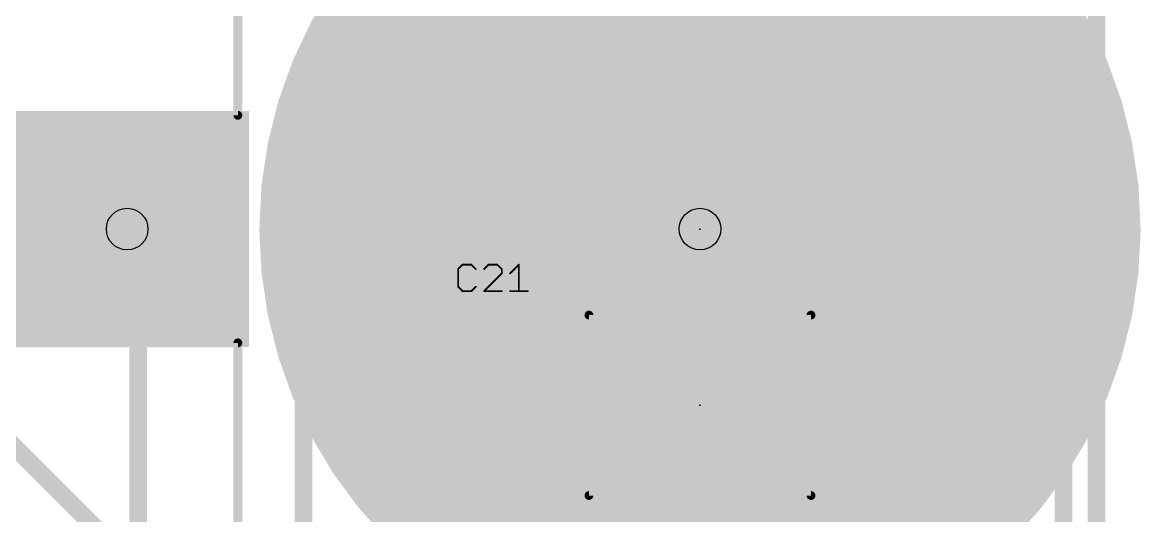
# Model space of a CAD drawing. Extents: x 2.04 to 4.26, y 0.99 to 3.41.
# Drawn here: x 3.141 to 3.775, y 2.712 to 2.992 of the extents above; entities that cross this region are included whole.
import ezdxf

# ---------------------------------------------------------------- set-up
doc = ezdxf.new("R2010")
doc.units = 0
for name, color, linetype in [('1', 14, 'CONTINUOUS'), ('15', 14, 'CONTINUOUS'), ('16', 174, 'CONTINUOUS'), ('18', 94, 'CONTINUOUS'), ('19', 54, 'CONTINUOUS'), ('21', 251, 'CONTINUOUS'), ('22', 251, 'CONTINUOUS'), ('23', 178, 'CONTINUOUS'), ('24', 178, 'CONTINUOUS'), ('25', 251, 'CONTINUOUS'), ('29', 251, 'CONTINUOUS'), ('30', 251, 'CONTINUOUS'), ('44', 251, 'CONTINUOUS'), ('51', 251, 'CONTINUOUS')]:
    doc.layers.add(name, color=color, linetype=linetype)

# ---------------------------------------------------------------- blocks, each defined once
blk = doc.blocks.new('RECT')
blk.add_solid([(-0.5, -0.5), (0.5, -0.5), (-0.5, 0.5), (0.5, 0.5)])
blk = doc.blocks.new('ROUNDV')
at = {"const_width": 0.5}
blk.add_lwpolyline([(0, -0.25, 1), (0, 0.25, 1), (0, -0.25)], format="xyb", dxfattribs=at)

msp = doc.modelspace()

# ---------------------------------------------------------------- linework, layer by layer
at = {"layer": '1'}
for points, const_width in [([(3.75, 3.175), (3.75, 2.25)], 0.01), ([(3.73125, 3.11875), (3.73125, 2.28125)], 0.01), ([(3.202165, 2.875), (3.2, 2.875)], 0.01), ([(3.20625, 2.870915), (3.202165, 2.875)], 0.01), ([(3.20625, 2.870915), (3.20625, 2.25)], 0.01), ([(3.5, 2.85), (3.3, 2.85)], 0.01), ([(3.3, 2.85), (3.3, 2.525)], 0.01), ([(3.5, 2.725), (3.5, 2.85)], 0.01), ([(3.55, 2.65), (3.55, 2.825)], 0.01), ([(3.55, 2.825), (3.65, 2.825)], 0.01), ([(3.65, 2.825), (3.65, 2.525)], 0.01), ([(3.587992, 2.775), (3.6, 2.775)], 0.056), ([(3.375, 2.425), (3.375, 2.725)], 0.01), ([(3.375, 2.725), (3.5, 2.725)], 0.01)]:
    msp.add_lwpolyline(points, dxfattribs=dict(at, const_width=const_width))
for points, const_width in [([(3.2, 2.8775, 1), (3.2, 2.8725)], 0.005), ([(3.203933, 2.876768, 1), (3.200398, 2.873232)], 0.005), ([(3.202165, 2.8725, 1), (3.202165, 2.8775)], 0.005), ([(3.20875, 2.870915, 1), (3.20375, 2.870915)], 0.005), ([(3.204482, 2.869148, 1), (3.208018, 2.872683)], 0.005), ([(3.3, 2.8525, 1), (3.3, 2.8475)], 0.005), ([(3.3025, 2.85, 1), (3.2975, 2.85)], 0.005), ([(3.5025, 2.85, 1), (3.4975, 2.85)], 0.005), ([(3.5, 2.8475, 1), (3.5, 2.8525)], 0.005), ([(3.5525, 2.825, 1), (3.5475, 2.825)], 0.005), ([(3.55, 2.8275, 1), (3.55, 2.8225)], 0.005), ([(3.6525, 2.825, 1), (3.6475, 2.825)], 0.005), ([(3.65, 2.8225, 1), (3.65, 2.8275)], 0.005), ([(3.587992, 2.789, 1), (3.587992, 2.761)], 0.028), ([(3.6, 2.761, 1), (3.6, 2.789)], 0.028), ([(3.3775, 2.725, 1), (3.3725, 2.725)], 0.005), ([(3.375, 2.7275, 1), (3.375, 2.7225)], 0.005), ([(3.5, 2.7225, 1), (3.5, 2.7275)], 0.005), ([(3.4975, 2.725, 1), (3.5025, 2.725)], 0.005)]:
    msp.add_lwpolyline(points, format="xyb", dxfattribs=dict(at, const_width=const_width))
at = {"layer": '15', "const_width": 0.056}
msp.add_lwpolyline([(3.625, 3.05), (3.625, 2.675)], dxfattribs=at)
at = {"layer": '16', "const_width": 0.01}
msp.add_lwpolyline([(3.0875, 2.8), (3.2, 2.6875)], dxfattribs=at)
at = {"layer": '19'}
msp.add_line((3.202165, 2.875), (3.202165, 2.875), dxfattribs=at)
at = {"layer": '21', "const_width": 0.008}
for points in [[(3.587992, 2.826181), (3.462008, 2.826181)], [(3.587992, 2.723819), (3.462008, 2.723819)]]:
    msp.add_lwpolyline(points, dxfattribs=at)
at = {"layer": '21', "const_width": 0.004}
for points in [[(3.462008, 2.828181, 1), (3.462008, 2.824181)], [(3.587992, 2.824181, 1), (3.587992, 2.828181)], [(3.462008, 2.725819, 1), (3.462008, 2.721819)], [(3.587992, 2.721819, 1), (3.587992, 2.725819)]]:
    msp.add_lwpolyline(points, format="xyb", dxfattribs=at)
at = {"layer": '22', "const_width": 0.005}
for points in [[(3.262795, 2.939567), (3.262795, 3.019567)], [(3.137598, 2.939567), (3.262795, 2.939567)], [(3.262795, 2.810433), (3.137598, 2.810433)], [(3.262795, 2.61311), (3.262795, 2.810433)]]:
    msp.add_lwpolyline(points, dxfattribs=at)
at = {"layer": '22'}
for points, const_width in [([(3.261545, 2.939567, 1), (3.264045, 2.939567)], 0.0025), ([(3.262795, 2.938317, 1), (3.262795, 2.940817)], 0.0025), ([(3.200039, 2.838945, 1), (3.200039, 2.911055, 1), (3.200039, 2.838945)], 0.005), ([(3.264045, 2.810433, 1), (3.261545, 2.810433)], 0.0025), ([(3.262795, 2.809183, 1), (3.262795, 2.811683)], 0.0025)]:
    msp.add_lwpolyline(points, format="xyb", dxfattribs=dict(at, const_width=const_width))
at = {"layer": '23'}
msp.add_point((3.525, 2.775), dxfattribs=at)
at = {"layer": '24'}
msp.add_point((3.525, 2.875), dxfattribs=at)
at = {"layer": '25', "const_width": 0.001}
for points in [[(3.3903, 2.854828), (3.387798, 2.852326)], [(3.395305, 2.854828), (3.3903, 2.854828)], [(3.397807, 2.852326), (3.395305, 2.854828)], [(3.405033, 2.854828), (3.402531, 2.852326)], [(3.410037, 2.854828), (3.405033, 2.854828)], [(3.412539, 2.852326), (3.410037, 2.854828)], [(3.417263, 2.849823), (3.422268, 2.854828)], [(3.422268, 2.854828), (3.422268, 2.839815)], [(3.387798, 2.852326), (3.387798, 2.842317)], [(3.402531, 2.839815), (3.412539, 2.849823)], [(3.412539, 2.849823), (3.412539, 2.852326)], [(3.387798, 2.842317), (3.3903, 2.839815)], [(3.395305, 2.839815), (3.397807, 2.842317)], [(3.3903, 2.839815), (3.395305, 2.839815)], [(3.412539, 2.839815), (3.402531, 2.839815)], [(3.417263, 2.839815), (3.427272, 2.839815)]]:
    msp.add_lwpolyline(points, dxfattribs=at)
at = {"layer": '25', "const_width": 0.0005}
for points in [[(3.3903, 2.855078, 1), (3.3903, 2.854578)], [(3.390477, 2.854651, 1), (3.390124, 2.855005)], [(3.395482, 2.855005, 1), (3.395128, 2.854651)], [(3.395305, 2.854578, 1), (3.395305, 2.855078)], [(3.405033, 2.855078, 1), (3.405033, 2.854578)], [(3.40521, 2.854651, 1), (3.404856, 2.855005)], [(3.410214, 2.855005, 1), (3.40986, 2.854651)], [(3.410037, 2.854578, 1), (3.410037, 2.855078)], [(3.422518, 2.854828, 1), (3.422018, 2.854828)], [(3.422444, 2.854651, 1), (3.422091, 2.855005)], [(3.388048, 2.852326, 1), (3.387548, 2.852326)], [(3.387622, 2.852502, 1), (3.387975, 2.852149)], [(3.39763, 2.852149, 1), (3.397984, 2.852502)], [(3.402354, 2.852502, 1), (3.402708, 2.852149)], [(3.412789, 2.852326, 1), (3.412289, 2.852326)], [(3.412289, 2.849823, 1), (3.412789, 2.849823)], [(3.412363, 2.852149, 1), (3.412716, 2.852502)], [(3.412716, 2.849647, 1), (3.412363, 2.85)], [(3.417087, 2.85, 1), (3.41744, 2.849647)], [(3.387548, 2.842317, 1), (3.388048, 2.842317)], [(3.387975, 2.842494, 1), (3.387622, 2.84214)], [(3.397984, 2.84214, 1), (3.39763, 2.842494)], [(3.3903, 2.840065, 1), (3.3903, 2.839565)], [(3.390124, 2.839638, 1), (3.390477, 2.839992)], [(3.395128, 2.839992, 1), (3.395482, 2.839638)], [(3.395305, 2.839565, 1), (3.395305, 2.840065)], [(3.402531, 2.840065, 1), (3.402531, 2.839565)], [(3.402354, 2.839992, 1), (3.402708, 2.839638)], [(3.412539, 2.839565, 1), (3.412539, 2.840065)], [(3.417263, 2.840065, 1), (3.417263, 2.839565)], [(3.422018, 2.839815, 1), (3.422518, 2.839815)], [(3.427272, 2.839565, 1), (3.427272, 2.840065)]]:
    msp.add_lwpolyline(points, format="xyb", dxfattribs=at)
at = {"layer": '30', "const_width": 0.25}
msp.add_lwpolyline([(3.525, 2.75, 1), (3.525, 3, 1), (3.525, 2.75)], format="xyb", dxfattribs=at)
at = {"layer": '44'}
for centre in [(3.2, 2.875), (3.525, 2.875)]:
    msp.add_circle(centre, 0.011811, dxfattribs=at)
at = {"layer": '51', "const_width": 0.005}
for points in [[(3.462008, 2.723819), (3.462008, 2.826181)], [(3.462008, 2.826181), (3.587992, 2.826181)], [(3.587992, 2.826181), (3.587992, 2.723819)], [(3.587992, 2.723819), (3.462008, 2.723819)]]:
    msp.add_lwpolyline(points, dxfattribs=at)
at = {"layer": '51', "const_width": 0.0025}
for points in [[(3.463258, 2.826181, 1), (3.460758, 2.826181)], [(3.462008, 2.827431, 1), (3.462008, 2.824931)], [(3.589242, 2.826181, 1), (3.586742, 2.826181)], [(3.587992, 2.824931, 1), (3.587992, 2.827431)], [(3.462008, 2.725069, 1), (3.462008, 2.722569)], [(3.460758, 2.723819, 1), (3.463258, 2.723819)], [(3.586742, 2.723819, 1), (3.589242, 2.723819)], [(3.587992, 2.722569, 1), (3.587992, 2.725069)]]:
    msp.add_lwpolyline(points, format="xyb", dxfattribs=at)

# ---------------------------------------------------------------- block references
at = {"layer": '1', "xscale": 0.047244, "yscale": 0.07874, "rotation": 180}
for p in [(3.462008, 2.775), (3.587992, 2.775)]:
    msp.add_blockref('RECT', p, dxfattribs=at)
at = {"layer": '16'}
for p, xscale, yscale in [((3.525, 2.875), 0.153543, 0.153543), ((3.202165, 2.875), 0.125984, 0.125984)]:
    msp.add_blockref('RECT', p, dxfattribs=dict(at, xscale=xscale, yscale=yscale))
at = {"layer": '18', "xscale": 0.039622, "yscale": 0.039622}
for p in [(3.2, 2.875), (3.2, 2.875), (3.2, 2.875), (3.2, 2.875), (3.525, 2.875), (3.525, 2.875), (3.525, 2.875), (3.525, 2.875)]:
    msp.add_blockref('ROUNDV', p, dxfattribs=at)
at = {"layer": '29', "xscale": 0.047622, "yscale": 0.047622}
for p in [(3.2, 2.875), (3.525, 2.875)]:
    msp.add_blockref('ROUNDV', p, dxfattribs=at)
at = {"layer": '29', "xscale": 0.055244, "yscale": 0.08674, "rotation": 180}
for p in [(3.462008, 2.775), (3.587992, 2.775)]:
    msp.add_blockref('RECT', p, dxfattribs=at)
at = {"layer": '30'}
for name, p, xscale, yscale in [('RECT', (3.525, 2.875), 0.161543, 0.161543), ('RECT', (3.202165, 2.875), 0.133984, 0.133984), ('ROUNDV', (3.2, 2.875), 0.047622, 0.047622), ('ROUNDV', (3.525, 2.875), 0.047622, 0.047622)]:
    msp.add_blockref(name, p, dxfattribs=dict(at, xscale=xscale, yscale=yscale))

doc.saveas('drawing.dxf')
